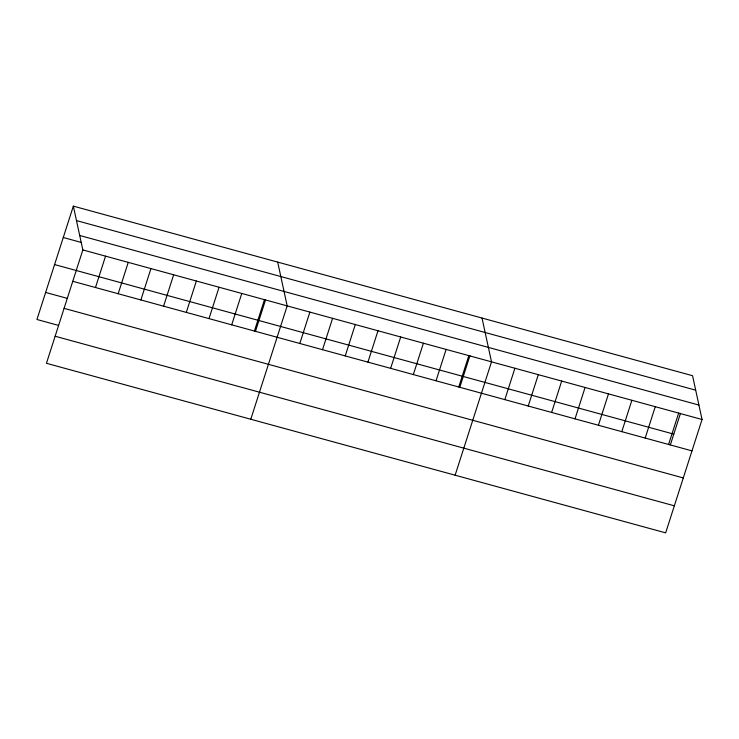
<?xml version="1.0" encoding="UTF-8"?>
<svg xmlns="http://www.w3.org/2000/svg" width="739" height="739" viewBox="0 0 739 739"><rect width="100%" height="100%" fill="white"/><g stroke="black" fill="none" stroke-linecap="round" stroke-linejoin="round"><path stroke-width="1.11" d="M73.346 206.135L82.842 249.93L46.446 363.292L665.654 532.865L702.05 419.503L692.554 375.708L73.346 206.135L36.95 319.497L58.575 325.419M95.47 287.517L105.548 256.147M118.175 293.734L128.253 262.363M140.881 299.951L150.95 268.58M163.587 306.168L173.656 274.797M186.293 312.394L196.362 281.023M208.998 318.611L219.067 287.24M231.695 324.827L241.773 293.457M254.401 331.044L264.479 299.674M255.482 331.248L265.606 299.711M250.789 419.244L287.175 305.891L277.688 262.096M299.812 343.478L309.881 312.107M322.518 349.695L332.587 318.324M345.224 355.912L355.293 324.541M367.93 362.128L377.998 330.758M390.626 368.345L400.704 336.975M413.332 374.571L423.41 343.201M436.038 380.788L446.107 349.418M458.743 387.005L468.812 355.635M459.824 387.208L469.949 355.671M455.122 475.205L491.518 361.851L482.022 318.056M504.839 399.623L514.907 368.253M528.228 406.034L538.306 374.664M551.627 412.436L561.695 381.065M575.016 418.847L585.085 387.476M598.405 425.248L608.483 393.878M621.804 431.659L631.873 400.289M645.193 438.061L655.262 406.69M668.583 444.472L678.661 413.101M670.356 444.86L680.48 413.323M76.477 220.591L695.685 390.164M79.71 235.482L698.918 405.055M63.277 237.505L81.65 242.54M82.842 249.93L702.05 419.503M54.584 264.562L673.792 434.135M72.773 281.3L691.981 450.873M45.633 292.441L67.258 298.362M64.081 308.357L683.289 477.93M55.129 336.236L674.337 505.809"/></g></svg>
